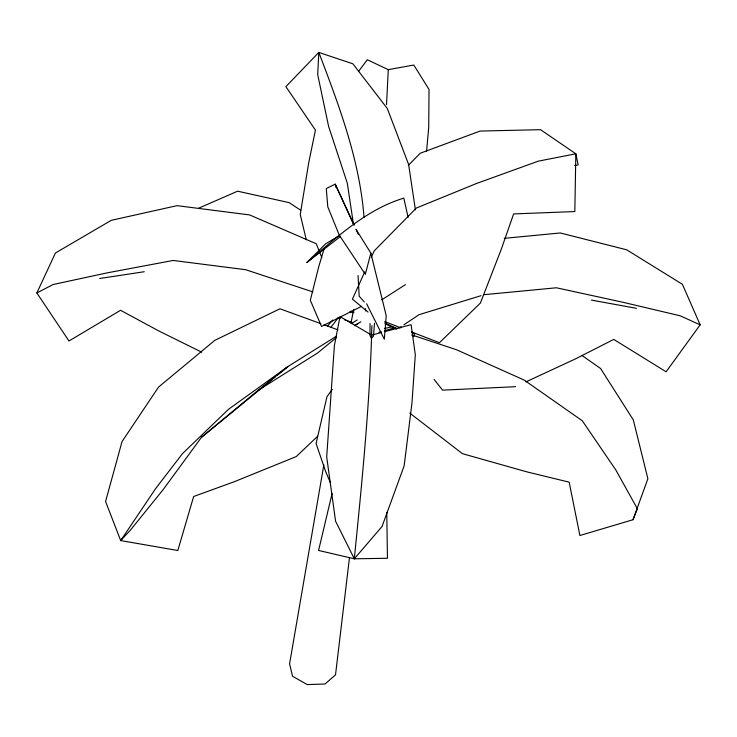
<?xml version="1.0" encoding="UTF-8"?>
<svg xmlns="http://www.w3.org/2000/svg" width="737" height="737" viewBox="0 0 737 737"><rect width="100%" height="100%" fill="white"/><g stroke="black" fill="none" stroke-linecap="round" stroke-linejoin="round"><path stroke-width="1.11" d="M370.02 323.552L370.02 335.556L371.43 338.329L373.521 335.952L374.488 323.35M371.522 336.035L371.899 325.68M384.778 331.632L411.099 324.676L415.309 354.737L411.974 402.955L404.171 465.766L382.052 526.485L354.313 558.803L335.575 521.206L326.703 456.968L334.395 345.542L340.006 316.606L371.614 335.105C369.274 409.901 361.729 484.384 354.313 558.803L387.441 558.278L386.778 512.326M386.529 104.599L388.279 69.646L367.302 59.752L358.412 71.572M426.585 151.26L428.713 127.547L429.045 89.472L413.789 65.031L388.279 69.646M349.504 557.458L335.519 674.843L325.026 684L307.228 684.581L292.543 676.244L289.577 663.88L323.856 464.835M350.978 323.009L353.705 309.54M332.092 493.495L318.577 550.456L354.313 558.803M358.32 234.366L355.999 229.29L370.84 253.086L365.331 274.348L339.241 235.066L327.799 206.867L326.279 188.561L335.206 184.149L354.11 225.181M324.308 248.12L318.891 266.177L310.305 300.254L321.535 326.445L361.48 306.352M409.772 413.107L462.477 453.688L527.204 471.956L569.167 482.173L579.89 535.504L633.009 519.732L647.887 478.746L633.304 419.878L600.581 368.491L581.815 355.363M633.009 519.732L637.385 508.77L615.8 469.93L582.294 420.772L524.136 380.052L456.396 349.697L412.103 335.04M364.741 271.879L352.424 299.148L368.085 312.11M371.374 257.185L374.212 250.893L416.377 208.027L476.415 183.531L538.286 161.154L575.837 153.812L578.14 164.913L574.759 165.622M201.689 352.166L158.667 330.885L120.555 310.286L68.983 340.982L36.85 292.948L55.413 253.012L111.278 220.326L177.037 205.66L249.557 214.909L316.237 243.735L321.793 257.563M317.675 436.23L296.265 456.572L234.108 481.786L193.647 496.508L177.81 550.511L120.702 540.571L121.918 538.646M320.825 323.635L279.949 308.794L214.872 340.31L158.575 387.063L122.047 441.555L105.566 501.51L120.702 540.571L155.571 488.668L182.454 453.651L228.516 409.311L287.946 366.547L336.597 336.1M332.313 389.329L326.979 396.69L316.072 443.471L325.717 471.791L330.526 482.947M504.237 238.337L560.277 232.975L626.708 249.806L682.416 284.316L700.15 324.851L666.101 371.798L613.764 339.407L575.754 358.762L525.96 381.867M277.361 375.216L287.946 366.547L257.747 390.592L201.45 437.354L163.098 489.7L130.191 530.4L120.702 540.571M330.701 327.587L338.292 317.61M327.477 326.196L332.663 320.033M408.326 165.355L420.256 153.232L480.128 131.066L540.516 129.675L575.837 153.812L574.832 211.556L513.625 213.923L501.261 249.327L480.395 303.054L439.455 342.714L411.541 331.945M340.522 236.43L306.933 262.455L325.588 243.864L339.029 235.757M306.933 262.455C336.514 237.655 366.04 209.557 403.821 198.124L408.123 217.424M336.293 337.666L317.619 352.977L257.747 390.592M201.45 437.354L272.064 379.555M273.823 378.109L275.592 376.662M399.122 327.993L401.02 326.721M403.867 324.824L419.058 314.681L481.077 295.666M381.738 299.839L405.451 284.62M351.346 323.635L357.187 319.95M354.451 325.717L358.293 323.386M355.068 325.247L360.872 321.811M36.85 292.948L53.184 284.491L107.565 272.791L173.158 260.456L245.679 269.705L312.829 291.889M198.769 208.138L237.636 191.196L289.088 202.629L300.65 210.174M378.956 332.249L381.112 331.641M384.346 330.738L395.124 327.716M371.614 335.105L381.49 332.498M384.659 328.462L391.246 326.952M99.707 278.485L144.249 271.732M484.347 294.662L556.398 287.78L622.995 302.281L680.187 315.805L700.15 324.851M515.587 386.685L442.587 390.159L434.121 379.472M591.433 300.097L636.409 308.315M349.854 311.733L353.06 312.764M350.821 311.097L354.018 312.166M338.283 317.5L340.411 318.264M344.667 319.794L352.111 322.456M324.05 324.805L338.034 329.881M384.705 321.59L400.808 327.808M384.723 323.055L397.271 328.591M411.919 335.04L414.01 335.961L413.365 336.717L414.802 333.695L411.688 332.24M385.239 323.93L396.699 329.144M364.29 301.977L359.177 296.2L358.062 275.5M366.602 303.773L384.318 339.232L386.225 315.722L370.84 253.086M353.889 224.785L335.206 184.149L335.925 187.364M306.279 239.774L300.254 214.485L308.692 162.886L315.436 130.081L285.892 86.634L318.826 52.419L352.894 63.815L387.303 108.486L408.611 164.452L415.419 209.842M353.428 224.02L347.302 183.172L328.61 126.405L317.684 74.566L318.826 52.419C339.112 105.695 359.665 160.03 364.023 217.369M365.515 308.646L365.515 310.95"/></g></svg>
